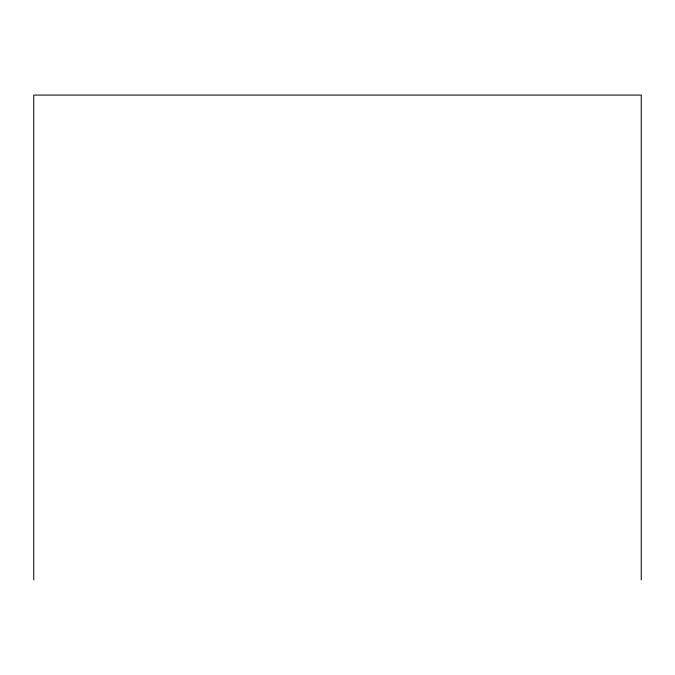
<?xml version="1.0" encoding="UTF-8"?>
<svg xmlns="http://www.w3.org/2000/svg" width="675" height="675" viewBox="0 0 675 675"><rect width="100%" height="100%" fill="white"/><g stroke="black" fill="none" stroke-linecap="round" stroke-linejoin="round"><path stroke-width="1.01" d="M641.25 579.926L641.25 95.074L33.75 95.074L33.75 579.926"/></g></svg>
